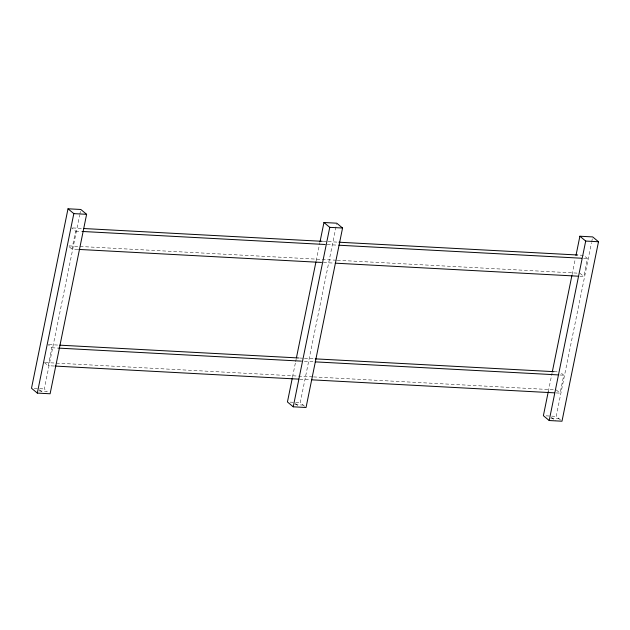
<?xml version="1.0" encoding="UTF-8"?>
<svg xmlns="http://www.w3.org/2000/svg" width="630" height="630" viewBox="0 0 630 630"><rect width="100%" height="100%" fill="white"/><g stroke="black" fill="none" stroke-linecap="round" stroke-linejoin="round"><path stroke-width="0.47" stroke-dasharray="3.15 2.36" d="M54.109 366.022L48.219 365.707L51.865 347.76L47.998 344.531M77.844 249.37L71.946 249.055L75.6 231.108L71.725 227.887M38.973 390.915L47.203 391.356L44.297 388.938L79.64 215.232M79.829 214.271L80.419 211.397M292.517 377.016L295.446 362.62M295.643 361.667L296.226 358.785M316.142 260.899L319.851 242.66M304.597 406.279L300.242 402.657L336.554 224.154M548.265 391.695L552.171 372.503M572.087 274.617L575.206 259.261M556.172 392.931L560.101 393.144L563.748 375.197L559.881 371.976M579.899 276.279L583.829 276.491L587.483 258.544L583.608 255.323L577.718 255.008M560.535 419.997L556.18 416.375L591.523 242.676M591.712 241.715L592.302 238.833M72.71 227.934L82.538 228.462M323.245 241.369L327.175 241.581M328.159 241.629L338.964 242.211M75.6 231.108L81.49 231.423M327.12 244.59L337.924 245.172M583.553 258.339L587.483 258.544M336.302 260.206L68.079 245.834L71.946 249.055M337.278 260.261L577.994 273.168M323.466 262.537L334.278 263.112M48.975 344.586L57.818 345.059M299.518 358.013L303.447 358.226M304.424 358.281L314.252 358.809M553.983 371.661L557.912 371.865M51.865 347.76L58.747 348.122M304.369 361.289L314.197 361.817M559.818 374.984L563.748 375.197M45.328 362.534L312.567 376.858M313.551 376.913L554.258 389.812M299.738 379.189L310.543 379.764M34.24 388.395L37.902 388.592M39.729 388.694L44.297 388.938M290.186 402.121L293.84 402.31M295.667 402.412L300.242 402.657M546.123 415.839L549.785 416.036M551.612 416.131L556.18 416.375M294.919 404.633L303.14 405.074M550.856 418.351L559.086 418.792M579.962 273.27L583.829 276.491M556.227 389.923L560.101 393.144M551.234 417.241L555.589 420.864M295.289 403.523L298.919 406.547M44.344 362.478L48.219 365.707M39.351 389.805L43.706 393.427"/><path stroke-width="0.94" d="M68.008 208.79L31.5 388.253L37.312 393.089L50.109 393.774L86.617 214.31L80.805 209.475L68.008 208.79L73.82 213.625L86.617 214.31M37.312 393.089L73.82 213.625M292.32 377.976L287.438 401.971L293.249 406.807L306.046 407.492L342.562 228.029L336.751 223.193L323.954 222.508L320.048 241.7M296.423 357.824L315.945 261.859M293.249 406.807L329.758 227.343L323.954 222.508M548.265 391.695L543.383 415.69L549.195 420.525L561.991 421.21L598.5 241.747L592.688 236.911L579.891 236.226L575.993 255.426M552.368 371.543L571.89 275.578M549.195 420.525L585.703 241.062L579.891 236.226M329.758 227.343L342.562 228.029M585.703 241.062L598.5 241.747M83.514 228.517L322.269 241.314M338.964 242.211L577.718 255.008M82.475 231.478L325.151 244.487M338.909 245.22L581.584 258.229M78.829 249.425L321.505 262.434M335.255 263.167L577.938 276.176M59.787 345.169L298.533 357.966M315.236 358.856L553.983 371.661M58.747 348.122L301.423 361.132M315.173 361.872L557.857 374.882M55.093 366.069L298.754 379.134M311.527 379.819L554.203 392.829"/></g></svg>
